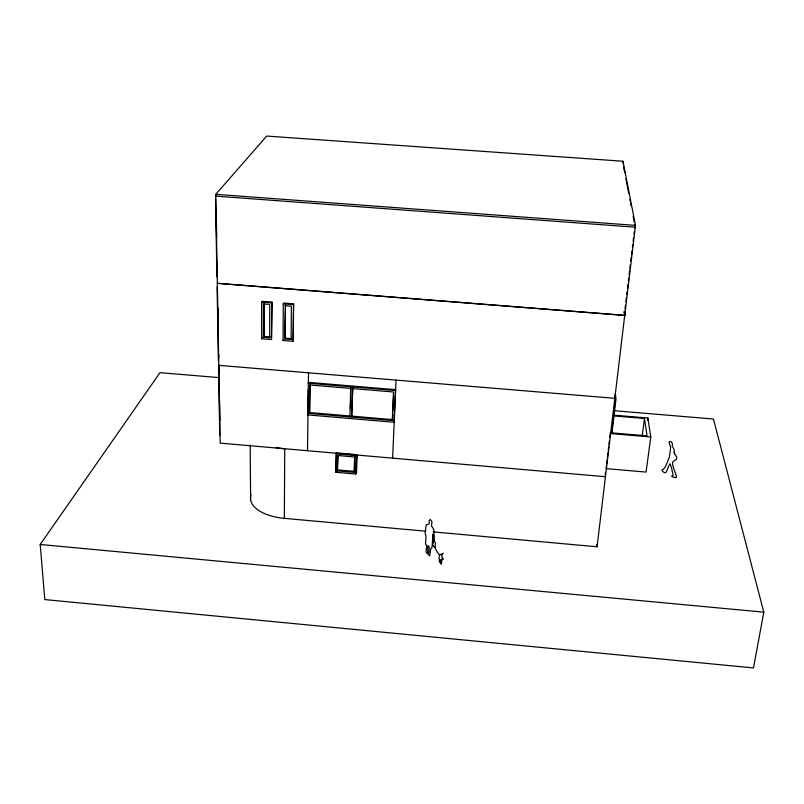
<?xml version="1.0" encoding="UTF-8"?>
<svg xmlns="http://www.w3.org/2000/svg" width="804" height="804" viewBox="0 0 804 804"><rect width="100%" height="100%" fill="white"/><g stroke="black" fill="none" stroke-linecap="round" stroke-linejoin="round"><path stroke-width="1.21" d="M271.491 339.539L271.953 302.113L262.054 301.329L261.601 302.083L261.692 338.745L271.491 339.539L271.953 302.113M283.078 340.484L283.249 303.811L283.671 303.048L293.591 303.832L293.289 340.474L292.897 341.288L283.078 340.484L283.49 339.68M284.867 338.966L285.46 304.887L284.867 338.966L291.118 339.479L291.52 338.665L285.279 338.152M425.698 531.203L284.345 518.349L284.737 448.743A42.803 19.266 0.1 0 1 275.923 447.526M291.118 339.479L291.37 306.163L285.048 305.661M292.897 341.288L293.591 303.832M394.221 421.336L393.98 422.261L307.63 414.894L308.555 372.875M307.5 450.732L308.324 389.659M309.399 413.457L309.761 412.552L350.182 415.99L349.881 416.904L309.399 413.457L309.801 384.995L350.675 388.412L350.986 387.538M309.761 412.552L310.163 384.121M335.62 472.249L336.373 452.863L356.674 454.632L355.81 474.038L335.62 472.249L335.931 471.285M335.961 470.079L336.373 452.863M337.368 470.883L337.74 455.506L354.604 456.984L354.896 456.029L354.433 471.385L354.142 472.36L337.368 470.883L338.032 455.737M349.881 416.904L350.675 388.412M350.393 408.573L350.946 388.774M351.629 417.055L352.755 387.689L351.629 417.055L392.292 420.522L392.744 414.653M354.142 472.36L354.604 456.984M355.81 474.038L356.674 454.632M356.534 473.104L357.097 455.054M392.292 420.522L393.518 392L352.453 388.563M392.905 410.934L393.548 396.07M393.98 422.261L395.608 389.649L308.424 382.362M392.623 458.159L396.03 380.151M622.809 162.81L622.979 161.242L266.717 136.067L215.773 194.327L220.165 443.125L336.363 453.245M624.748 311.309L624.698 315.419L217.331 283.36M625.04 308.887L625.472 305.249M625.914 301.611L626.346 297.972M626.778 294.334L627.07 291.902M627.512 288.264L627.954 284.546M628.396 280.817L628.698 278.335M629.14 274.606L629.582 270.878M629.884 268.395L630.326 264.667M630.778 260.938L631.22 257.22M631.522 254.737L631.964 251.009M632.406 247.28L632.708 244.798M633.14 241.18L633.562 237.622M633.994 234.064L634.276 231.683M634.698 228.125L634.979 225.753L635.26 227.2L215.804 196.126M606.367 466.189L606.075 468.611L646.074 472.089L650.778 436.974L647.863 418.02L613.492 415.125M606.648 463.777L607.09 460.149M607.372 457.727L607.955 452.883M608.246 450.471L608.678 446.843M608.97 444.421L609.402 440.793M609.834 437.165L610.266 433.537L650.778 436.974M433.205 531.886L597.07 546.79L635.482 225.381L622.979 161.242M611.713 433.286L615.462 397.719M611.934 432.803L615.975 399.206L615.351 393.196M642.235 435.657L644.476 418.482L613.593 415.889M647.542 420.462L647.863 418.02M613.502 410.643L713.449 419.015L763.8 612.166L753.479 667.933L44.803 599.573L40.2 544.479L159.986 372.664L218.708 377.578M307.63 414.894L308.002 413.99M261.692 338.745L262.134 337.931M263.471 337.228L263.853 303.168L263.4 303.932L263.471 337.228L269.702 337.73L269.712 304.435L263.4 303.932M439.547 555.011C438.441 557.574 439.959 567.403 440.049 559.353L441.125 560.207L440.502 563.624L441.235 564.147L442.401 557.705L443.074 559.403L441.567 555.564L443.185 553.242L439.547 555.011A13.658 7.698 68.7 0 1 434.984 547.243L433.818 546.72L432.351 543.916L433.567 542.831L432.773 534.178L432.341 544.579L431.768 548.117L430.823 548.509L429.708 555.916L428.14 554.509L429.024 551.906L429.266 546.66L427.839 545.584L427.658 553.333C423.869 553.665 428.522 546.016 425.497 544.037L426.08 536.399L425.175 533.414L426.15 524.811C432.14 523.786 427.125 522.067 430.23 519.404L431.989 521.766L431.487 525.846L433.919 529.766L434.451 541.554L435.547 542.871L434.984 547.243M215.773 194.327L635.482 225.381M217.341 283.279L624.778 315.349L624.266 311.681L624.768 315.419L624.256 311.741M261.601 302.083L271.511 302.877M283.249 303.811L293.189 304.595M263.913 336.414L270.134 336.926M218.768 365.338L614.869 398.332L614.608 395.789M308.053 383.227L395.367 390.533M610.196 432.733L647.049 435.868L644.476 418.482M351.931 416.14L392.533 419.598M337.579 453.355L343.68 453.888M347.338 454.21L353.137 454.712M356.845 455.034L605.472 476.722L605.191 473.064M336.052 453.818L356.383 455.587M337.69 469.908L354.433 471.385M40.2 544.479L763.8 612.166M623.512 166.458L624.718 172.679M625.864 178.609L626.326 181.031M626.617 182.538L628.768 193.643M629.854 199.261L630.326 201.683M630.678 203.502L631.16 205.965M633.15 216.266L634.326 222.376M634.788 224.768L635.26 227.2M596.94 544.519L597.07 546.79M216.326 217.381L216.668 236.959M217.12 263.411L217.311 274.526M217.904 307.862L218.165 322.716M218.196 324.374L218.276 329.389M218.708 354.443L218.768 358.202M218.969 366.312L219.1 373.619M219.562 400.774L219.904 420.532M215.552 198.98L216.899 276.847M217.1 286.978L218.376 360.524M218.517 365.398L219.733 435.195M250.185 444.924L250.627 500.098M264.295 303.208L264.355 336.454M284.345 518.349A41.778 20.814 -0.3 0 1 250.999 494.641M676.425 476.782C676.626 478.631 672.194 477.023 671.621 476.139C674.737 476.591 671.863 471.576 671.802 468.832L670.094 463.717C667.129 467.255 666.888 477.898 661.782 469.948C665.179 469.757 667.501 461.406 669.36 457.215L670.677 447.476L669.018 442.14C670.194 439.647 673.651 443.718 672.164 445.929L673.953 449.225L674.807 454.009L676.827 457.335L676.415 459.365L674.053 460.843C669.702 461.898 676.395 473.787 676.425 476.782M674.516 454.039L674.244 451.989L674.516 454.039"/></g></svg>
